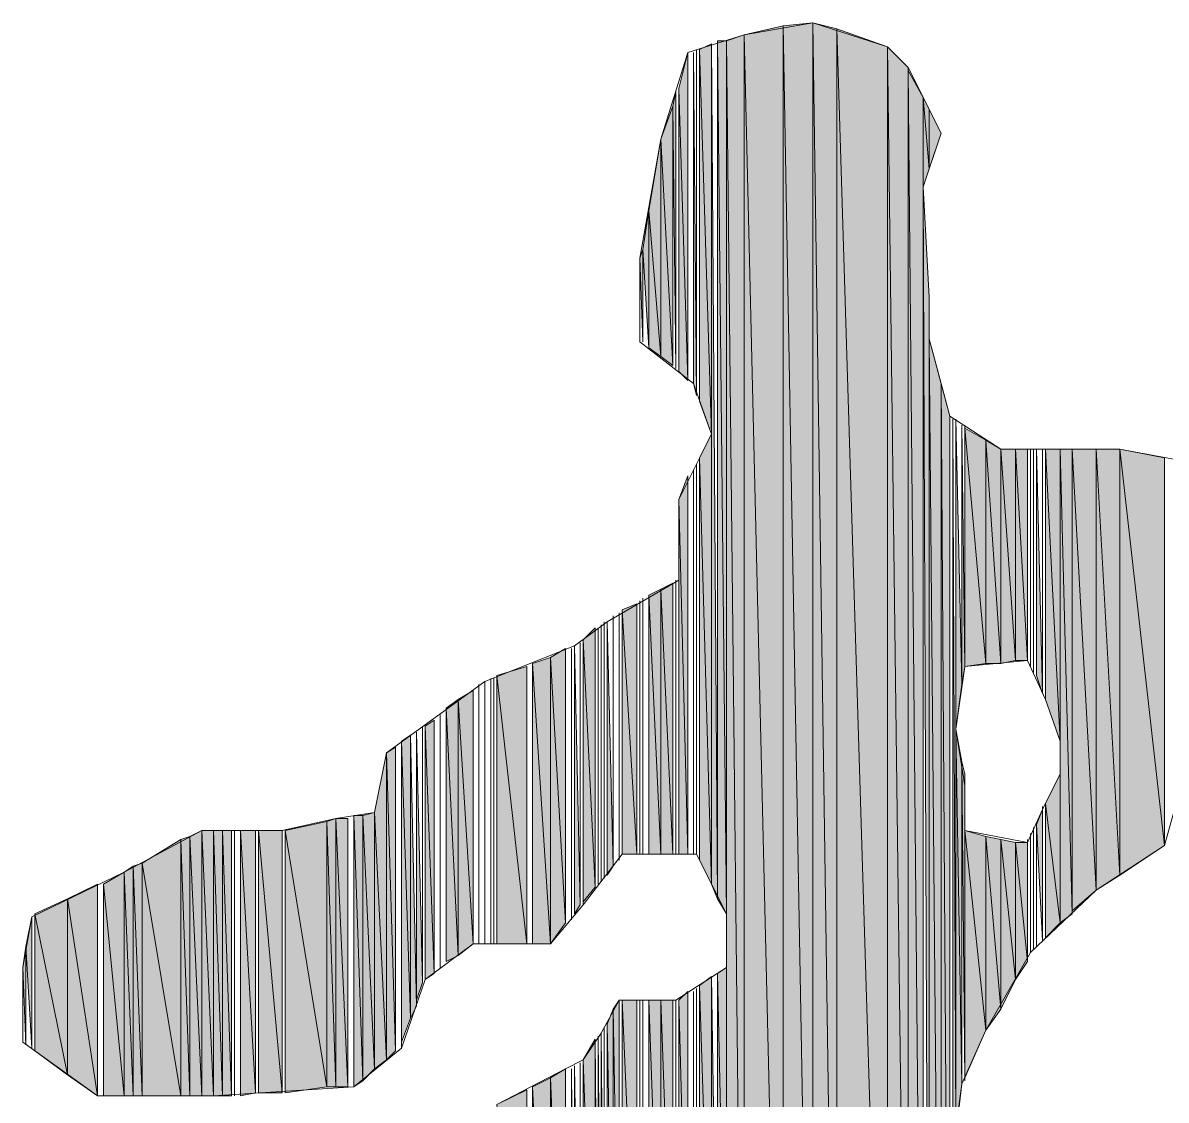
# Model space of a CAD drawing. Header units: millimetres. Extents: x -30643 to 86172, y -19411 to 63186.
# Drawn here: x 83024.8 to 83294.7, y 819 to 1073.4 of the extents above; entities that cross this region are included whole.
import ezdxf

# ---------------------------------------------------------------- set-up
doc = ezdxf.new("R2010")
doc.units = ezdxf.units.MM

msp = doc.modelspace()

# ---------------------------------------------------------------- hatches: boundary and pattern name
h = msp.add_hatch(color=0)
h.dxf.hatch_style = 2
h.paths.add_polyline_path([(83204.24, 681.48), (83204.24, 1072.73), (83195.1, 1070.61)])
h = msp.add_hatch(color=0)
h.dxf.hatch_style = 2
h.paths.add_polyline_path([(83211.28, 681.48), (83211.28, 1073.43), (83204.24, 1072.73)])
h = msp.add_hatch(color=0)
h.dxf.hatch_style = 2
h.paths.add_polyline_path([(83204.24, 681.48), (83211.28, 681.48), (83204.24, 1072.73)])
h = msp.add_hatch(color=0)
h.dxf.hatch_style = 2
h.paths.add_polyline_path([(83211.28, 681.48), (83216.91, 681.48), (83211.28, 1073.43)])
h = msp.add_hatch(color=0)
h.dxf.hatch_style = 2
h.paths.add_polyline_path([(83216.91, 681.48), (83216.91, 1072.02), (83211.28, 1073.43)])
h = msp.add_hatch(color=0)
h.dxf.hatch_style = 2
h.paths.add_polyline_path([(83216.91, 681.48), (83228.87, 681.48), (83216.91, 1072.02)])
h = msp.add_hatch(color=0)
h.dxf.hatch_style = 2
h.paths.add_polyline_path([(83228.87, 681.48), (83228.87, 1067.8), (83216.91, 1072.02)])
h = msp.add_hatch(color=0)
h.dxf.hatch_style = 2
h.paths.add_polyline_path([(83188.76, 866.55), (83190.87, 863.03), (83188.76, 1069.21)])
h = msp.add_hatch(color=0)
h.dxf.hatch_style = 2
h.paths.add_polyline_path([(83190.87, 863.03), (83190.87, 1069.21), (83188.76, 1069.21)])
h = msp.add_hatch(color=0)
h.dxf.hatch_style = 2
h.paths.add_polyline_path([(83195.1, 681.48), (83195.1, 1070.61), (83190.87, 1069.21)])
h = msp.add_hatch(color=0)
h.dxf.hatch_style = 2
h.paths.add_polyline_path([(83190.87, 682.18), (83195.1, 681.48), (83190.87, 1069.21)])
h = msp.add_hatch(color=0)
h.dxf.hatch_style = 2
h.paths.add_polyline_path([(83195.1, 681.48), (83204.24, 681.48), (83195.1, 1070.61)])
h = msp.add_hatch(color=0)
h.dxf.hatch_style = 2
h.paths.add_polyline_path([(83181.73, 988.99), (83181.73, 1066.39), (83179.62, 1057.95)])
h = msp.add_hatch(color=0)
h.dxf.hatch_style = 2
h.paths.add_polyline_path([(83183.13, 988.28), (83183.84, 985.47), (83183.13, 1066.39)])
h = msp.add_hatch(color=0)
h.dxf.hatch_style = 2
h.paths.add_polyline_path([(83187.36, 976.32), (83187.36, 1068.5), (83184.54, 1067.1)])
h = msp.add_hatch(color=0)
h.dxf.hatch_style = 2
h.paths.add_polyline_path([(83184.54, 984.06), (83187.36, 976.32), (83184.54, 1067.1)])
h = msp.add_hatch(color=0)
h.dxf.hatch_style = 2
h.paths.add_polyline_path([(83187.36, 870.07), (83188.76, 866.55), (83187.36, 1068.5)])
h = msp.add_hatch(color=0)
h.dxf.hatch_style = 2
h.paths.add_polyline_path([(83228.87, 681.48), (83233.8, 681.48), (83228.87, 1067.8)])
h = msp.add_hatch(color=0)
h.dxf.hatch_style = 2
h.paths.add_polyline_path([(83233.8, 681.48), (83233.8, 1062.87), (83228.87, 1067.8)])
h = msp.add_hatch(color=0)
h.dxf.hatch_style = 2
h.paths.add_polyline_path([(83233.8, 681.48), (83237.32, 680.07), (83233.8, 1062.17)])
h = msp.add_hatch(color=0)
h.dxf.hatch_style = 2
h.paths.add_polyline_path([(83237.32, 680.07), (83237.32, 1055.84), (83233.8, 1062.17)])
h = msp.add_hatch(color=0)
h.dxf.hatch_style = 2
h.paths.add_polyline_path([(83179.62, 991.1), (83181.73, 988.99), (83179.62, 1057.95)])
h = msp.add_hatch(color=0)
h.dxf.hatch_style = 2
h.paths.add_polyline_path([(83178.91, 991.8), (83178.91, 1057.24), (83178.21, 1053.73)])
h = msp.add_hatch(color=0)
h.dxf.hatch_style = 2
h.paths.add_polyline_path([(83237.32, 1034.73), (83238.73, 1038.95), (83237.32, 1055.84)])
h = msp.add_hatch(color=0)
h.dxf.hatch_style = 2
h.paths.add_polyline_path([(83238.73, 1038.95), (83238.73, 1053.02), (83237.32, 1055.84)])
h = msp.add_hatch(color=0)
h.dxf.hatch_style = 2
h.paths.add_polyline_path([(83178.21, 992.51), (83178.21, 1053.73), (83175.39, 1045.99)])
h = msp.add_hatch(color=0)
h.dxf.hatch_style = 2
h.paths.add_polyline_path([(83238.73, 1038.95), (83241.54, 1047.39), (83238.73, 1053.02)])
h = msp.add_hatch(color=0)
h.dxf.hatch_style = 2
h.paths.add_polyline_path([(83175.39, 994.62), (83175.39, 1045.99), (83172.58, 1029.1)])
h = msp.add_hatch(color=0)
h.dxf.hatch_style = 2
h.paths.add_polyline_path([(83175.39, 994.62), (83178.21, 992.51), (83175.39, 1045.99)])
h = msp.add_hatch(color=0)
h.dxf.hatch_style = 2
h.paths.add_polyline_path([(83238.73, 680.07), (83238.73, 1008.69), (83237.32, 1034.73)])
h = msp.add_hatch(color=0)
h.dxf.hatch_style = 2
h.paths.add_polyline_path([(83172.58, 996.73), (83172.58, 1029.1), (83171.17, 1019.95)])
h = msp.add_hatch(color=0)
h.dxf.hatch_style = 2
h.paths.add_polyline_path([(83172.58, 996.73), (83175.39, 994.62), (83172.58, 1029.1)])
h = msp.add_hatch(color=0)
h.dxf.hatch_style = 2
h.paths.add_polyline_path([(83171.17, 998.14), (83171.17, 1019.95), (83170.47, 1017.84)])
h = msp.add_hatch(color=0)
h.dxf.hatch_style = 2
h.paths.add_polyline_path([(83238.73, 680.07), (83241.54, 679.37), (83238.73, 998.84)])
h = msp.add_hatch(color=0)
h.dxf.hatch_style = 2
h.paths.add_polyline_path([(83241.54, 679.37), (83241.54, 988.28), (83238.73, 998.84)])
h = msp.add_hatch(color=0)
h.dxf.hatch_style = 2
h.paths.add_polyline_path([(83241.54, 679.37), (83243.65, 678.67), (83241.54, 988.28)])
h = msp.add_hatch(color=0)
h.dxf.hatch_style = 2
h.paths.add_polyline_path([(83243.65, 678.67), (83243.65, 980.54), (83241.54, 988.28)])
h = msp.add_hatch(color=0)
h.dxf.hatch_style = 2
h.paths.add_polyline_path([(83244.35, 804.62), (83245.06, 812.36), (83244.35, 979.84)])
h = msp.add_hatch(color=0)
h.dxf.hatch_style = 2
h.paths.add_polyline_path([(83245.06, 906.66), (83246.47, 917.21), (83245.06, 979.84)])
h = msp.add_hatch(color=0)
h.dxf.hatch_style = 2
h.paths.add_polyline_path([(83246.47, 917.21), (83247.17, 921.43), (83246.47, 978.43)])
h = msp.add_hatch(color=0)
h.dxf.hatch_style = 2
h.paths.add_polyline_path([(83247.17, 921.43), (83252.1, 922.14), (83247.17, 977.73)])
h = msp.add_hatch(color=0)
h.dxf.hatch_style = 2
h.paths.add_polyline_path([(83252.1, 922.14), (83252.1, 974.91), (83247.17, 977.73)])
h = msp.add_hatch(color=0)
h.dxf.hatch_style = 2
h.paths.add_polyline_path([(83187.36, 870.07), (83187.36, 976.32), (83184.54, 970.69)])
h = msp.add_hatch(color=0)
h.dxf.hatch_style = 2
h.paths.add_polyline_path([(83252.1, 922.14), (83255.61, 922.14), (83252.1, 974.91)])
h = msp.add_hatch(color=0)
h.dxf.hatch_style = 2
h.paths.add_polyline_path([(83255.61, 922.14), (83255.61, 972.8), (83252.1, 974.91)])
h = msp.add_hatch(color=0)
h.dxf.hatch_style = 2
h.paths.add_polyline_path([(83255.61, 922.14), (83259.13, 922.84), (83255.61, 972.8)])
h = msp.add_hatch(color=0)
h.dxf.hatch_style = 2
h.paths.add_polyline_path([(83259.13, 922.84), (83259.13, 972.8), (83255.61, 972.8)])
h = msp.add_hatch(color=0)
h.dxf.hatch_style = 2
h.paths.add_polyline_path([(83259.13, 922.84), (83261.95, 922.84), (83259.13, 972.8)])
h = msp.add_hatch(color=0)
h.dxf.hatch_style = 2
h.paths.add_polyline_path([(83261.95, 922.84), (83261.95, 972.8), (83259.13, 972.8)])
h = msp.add_hatch(color=0)
h.dxf.hatch_style = 2
h.paths.add_polyline_path([(83264.06, 919.32), (83265.46, 915.1), (83264.06, 972.8)])
h = msp.add_hatch(color=0)
h.dxf.hatch_style = 2
h.paths.add_polyline_path([(83266.17, 913.69), (83269.69, 903.84), (83266.17, 972.8)])
h = msp.add_hatch(color=0)
h.dxf.hatch_style = 2
h.paths.add_polyline_path([(83269.69, 903.84), (83269.69, 972.8), (83266.17, 972.8)])
h = msp.add_hatch(color=0)
h.dxf.hatch_style = 2
h.paths.add_polyline_path([(83269.69, 860.92), (83272.5, 863.03), (83269.69, 972.8)])
h = msp.add_hatch(color=0)
h.dxf.hatch_style = 2
h.paths.add_polyline_path([(83272.5, 863.03), (83272.5, 972.8), (83269.69, 972.8)])
h = msp.add_hatch(color=0)
h.dxf.hatch_style = 2
h.paths.add_polyline_path([(83272.5, 863.73), (83278.13, 868.66), (83272.5, 972.8)])
h = msp.add_hatch(color=0)
h.dxf.hatch_style = 2
h.paths.add_polyline_path([(83278.13, 868.66), (83278.13, 972.8), (83272.5, 972.8)])
h = msp.add_hatch(color=0)
h.dxf.hatch_style = 2
h.paths.add_polyline_path([(83278.13, 868.66), (83283.76, 872.18), (83278.13, 972.8)])
h = msp.add_hatch(color=0)
h.dxf.hatch_style = 2
h.paths.add_polyline_path([(83283.76, 872.18), (83283.76, 972.8), (83278.13, 972.8)])
h = msp.add_hatch(color=0)
h.dxf.hatch_style = 2
h.paths.add_polyline_path([(83283.76, 872.18), (83294.32, 879.21), (83283.76, 972.8)])
h = msp.add_hatch(color=0)
h.dxf.hatch_style = 2
h.paths.add_polyline_path([(83294.32, 879.21), (83294.32, 970.69), (83283.76, 972.8)])
h = msp.add_hatch(color=0)
h.dxf.hatch_style = 2
h.paths.add_polyline_path([(83184.54, 875.7), (83187.36, 870.07), (83184.54, 970.69)])
h = msp.add_hatch(color=0)
h.dxf.hatch_style = 2
h.paths.add_polyline_path([(83181.73, 877.1), (83181.73, 966.47), (83179.62, 960.84)])
h = msp.add_hatch(color=0)
h.dxf.hatch_style = 2
h.paths.add_polyline_path([(83179.62, 877.1), (83181.73, 877.1), (83179.62, 960.84)])
h = msp.add_hatch(color=0)
h.dxf.hatch_style = 2
h.paths.add_polyline_path([(83175.39, 877.1), (83175.39, 939.73), (83172.58, 938.32)])
h = msp.add_hatch(color=0)
h.dxf.hatch_style = 2
h.paths.add_polyline_path([(83178.21, 877.1), (83178.21, 941.14), (83175.39, 939.73)])
h = msp.add_hatch(color=0)
h.dxf.hatch_style = 2
h.paths.add_polyline_path([(83175.39, 877.1), (83178.21, 877.1), (83175.39, 939.73)])
h = msp.add_hatch(color=0)
h.dxf.hatch_style = 2
h.paths.add_polyline_path([(83172.58, 877.1), (83175.39, 877.1), (83172.58, 938.32)])
h = msp.add_hatch(color=0)
h.dxf.hatch_style = 2
h.paths.add_polyline_path([(83169.76, 877.1), (83169.76, 936.21), (83166.25, 934.8)])
h = msp.add_hatch(color=0)
h.dxf.hatch_style = 2
h.paths.add_polyline_path([(83166.25, 877.1), (83169.76, 877.1), (83166.25, 934.8)])
h = msp.add_hatch(color=0)
h.dxf.hatch_style = 2
h.paths.add_polyline_path([(83162.73, 872.18), (83164.14, 874.29), (83162.73, 931.99)])
h = msp.add_hatch(color=0)
h.dxf.hatch_style = 2
h.paths.add_polyline_path([(83159.91, 869.36), (83159.91, 930.58), (83157.1, 927.77)])
h = msp.add_hatch(color=0)
h.dxf.hatch_style = 2
h.paths.add_polyline_path([(83152.88, 860.92), (83152.88, 925.66), (83149.36, 923.55)])
h = msp.add_hatch(color=0)
h.dxf.hatch_style = 2
h.paths.add_polyline_path([(83154.99, 863.03), (83156.39, 865.14), (83154.99, 926.36)])
h = msp.add_hatch(color=0)
h.dxf.hatch_style = 2
h.paths.add_polyline_path([(83157.1, 865.84), (83159.91, 869.36), (83157.1, 927.77)])
h = msp.add_hatch(color=0)
h.dxf.hatch_style = 2
h.paths.add_polyline_path([(83149.36, 855.99), (83149.36, 923.55), (83145.14, 922.14)])
h = msp.add_hatch(color=0)
h.dxf.hatch_style = 2
h.paths.add_polyline_path([(83149.36, 855.99), (83152.88, 860.92), (83149.36, 923.55)])
h = msp.add_hatch(color=0)
h.dxf.hatch_style = 2
h.paths.add_polyline_path([(83143.73, 855.99), (83143.73, 921.43), (83136.69, 919.32)])
h = msp.add_hatch(color=0)
h.dxf.hatch_style = 2
h.paths.add_polyline_path([(83145.14, 855.99), (83149.36, 855.99), (83145.14, 922.14)])
h = msp.add_hatch(color=0)
h.dxf.hatch_style = 2
h.paths.add_polyline_path([(83136.69, 855.99), (83143.73, 855.99), (83136.69, 919.32)])
h = msp.add_hatch(color=0)
h.dxf.hatch_style = 2
h.paths.add_polyline_path([(83131.06, 855.99), (83131.06, 915.8), (83127.54, 913.69)])
h = msp.add_hatch(color=0)
h.dxf.hatch_style = 2
h.paths.add_polyline_path([(83127.54, 853.18), (83127.54, 913.69), (83124.73, 911.58)])
h = msp.add_hatch(color=0)
h.dxf.hatch_style = 2
h.paths.add_polyline_path([(83127.54, 853.18), (83131.06, 855.99), (83127.54, 913.69)])
h = msp.add_hatch(color=0)
h.dxf.hatch_style = 2
h.paths.add_polyline_path([(83124.73, 851.77), (83127.54, 853.18), (83124.73, 911.58)])
h = msp.add_hatch(color=0)
h.dxf.hatch_style = 2
h.paths.add_polyline_path([(83121.91, 848.96), (83121.91, 908.77), (83119.8, 907.36)])
h = msp.add_hatch(color=0)
h.dxf.hatch_style = 2
h.paths.add_polyline_path([(83119.8, 847.55), (83121.91, 848.96), (83119.8, 907.36)])
h = msp.add_hatch(color=0)
h.dxf.hatch_style = 2
h.paths.add_polyline_path([(83116.28, 838.4), (83116.28, 905.25), (83114.17, 903.84)])
h = msp.add_hatch(color=0)
h.dxf.hatch_style = 2
h.paths.add_polyline_path([(83116.28, 838.4), (83117.69, 841.21), (83116.28, 905.25)])
h = msp.add_hatch(color=0)
h.dxf.hatch_style = 2
h.paths.add_polyline_path([(83117.69, 842.62), (83119.1, 846.84), (83117.69, 905.95)])
h = msp.add_hatch(color=0)
h.dxf.hatch_style = 2
h.paths.add_polyline_path([(83245.06, 812.36), (83246.47, 822.92), (83245.06, 906.66)])
h = msp.add_hatch(color=0)
h.dxf.hatch_style = 2
h.paths.add_polyline_path([(83246.47, 822.92), (83246.47, 898.92), (83245.06, 906.66)])
h = msp.add_hatch(color=0)
h.dxf.hatch_style = 2
h.paths.add_polyline_path([(83112.77, 830.66), (83112.77, 902.43), (83110.66, 901.03)])
h = msp.add_hatch(color=0)
h.dxf.hatch_style = 2
h.paths.add_polyline_path([(83114.17, 832.77), (83116.28, 838.4), (83114.17, 903.84)])
h = msp.add_hatch(color=0)
h.dxf.hatch_style = 2
h.paths.add_polyline_path([(83110.66, 828.55), (83110.66, 901.03), (83107.84, 886.95)])
h = msp.add_hatch(color=0)
h.dxf.hatch_style = 2
h.paths.add_polyline_path([(83110.66, 828.55), (83112.77, 830.66), (83110.66, 901.03)])
h = msp.add_hatch(color=0)
h.dxf.hatch_style = 2
h.paths.add_polyline_path([(83247.17, 823.62), (83247.17, 896.1), (83246.47, 898.92)])
h = msp.add_hatch(color=0)
h.dxf.hatch_style = 2
h.paths.add_polyline_path([(83247.17, 824.33), (83247.17, 893.29), (83247.17, 896.1)])
h = msp.add_hatch(color=0)
h.dxf.hatch_style = 2
h.paths.add_polyline_path([(83269.69, 860.92), (83269.69, 896.1), (83266.17, 889.06)])
h = msp.add_hatch(color=0)
h.dxf.hatch_style = 2
h.paths.add_polyline_path([(83266.17, 857.4), (83269.69, 860.92), (83266.17, 889.06)])
h = msp.add_hatch(color=0)
h.dxf.hatch_style = 2
h.paths.add_polyline_path([(83098.69, 822.22), (83098.69, 885.55), (83096.58, 884.84)])
h = msp.add_hatch(color=0)
h.dxf.hatch_style = 2
h.paths.add_polyline_path([(83098.69, 822.22), (83101.51, 822.22), (83098.69, 885.55)])
h = msp.add_hatch(color=0)
h.dxf.hatch_style = 2
h.paths.add_polyline_path([(83101.51, 822.22), (83101.51, 885.55), (83098.69, 885.55)])
h = msp.add_hatch(color=0)
h.dxf.hatch_style = 2
h.paths.add_polyline_path([(83102.92, 822.22), (83105.03, 823.62), (83102.92, 886.25)])
h = msp.add_hatch(color=0)
h.dxf.hatch_style = 2
h.paths.add_polyline_path([(83105.03, 823.62), (83105.03, 886.25), (83102.92, 886.25)])
h = msp.add_hatch(color=0)
h.dxf.hatch_style = 2
h.paths.add_polyline_path([(83107.84, 826.44), (83107.84, 886.95), (83105.03, 886.25)])
h = msp.add_hatch(color=0)
h.dxf.hatch_style = 2
h.paths.add_polyline_path([(83105.03, 823.62), (83107.84, 826.44), (83105.03, 886.25)])
h = msp.add_hatch(color=0)
h.dxf.hatch_style = 2
h.paths.add_polyline_path([(83107.84, 826.44), (83110.66, 828.55), (83107.84, 886.95)])
h = msp.add_hatch(color=0)
h.dxf.hatch_style = 2
h.paths.add_polyline_path([(83265.46, 856.7), (83265.46, 887.66), (83264.06, 884.14)])
h = msp.add_hatch(color=0)
h.dxf.hatch_style = 2
h.paths.add_polyline_path([(83067.03, 820.1), (83067.03, 882.73), (83064.21, 881.32)])
h = msp.add_hatch(color=0)
h.dxf.hatch_style = 2
h.paths.add_polyline_path([(83067.03, 820.1), (83069.84, 820.1), (83067.03, 882.73)])
h = msp.add_hatch(color=0)
h.dxf.hatch_style = 2
h.paths.add_polyline_path([(83069.84, 820.1), (83069.84, 882.73), (83067.03, 882.73)])
h = msp.add_hatch(color=0)
h.dxf.hatch_style = 2
h.paths.add_polyline_path([(83069.84, 820.1), (83071.95, 820.1), (83069.84, 882.73)])
h = msp.add_hatch(color=0)
h.dxf.hatch_style = 2
h.paths.add_polyline_path([(83071.95, 820.1), (83071.95, 882.73), (83069.84, 882.73)])
h = msp.add_hatch(color=0)
h.dxf.hatch_style = 2
h.paths.add_polyline_path([(83071.95, 820.1), (83074.06, 820.1), (83071.95, 882.73)])
h = msp.add_hatch(color=0)
h.dxf.hatch_style = 2
h.paths.add_polyline_path([(83074.06, 820.1), (83074.06, 882.73), (83071.95, 882.73)])
h = msp.add_hatch(color=0)
h.dxf.hatch_style = 2
h.paths.add_polyline_path([(83076.18, 820.1), (83079.69, 820.81), (83076.18, 882.73)])
h = msp.add_hatch(color=0)
h.dxf.hatch_style = 2
h.paths.add_polyline_path([(83079.69, 820.81), (83079.69, 882.73), (83076.18, 882.73)])
h = msp.add_hatch(color=0)
h.dxf.hatch_style = 2
h.paths.add_polyline_path([(83080.4, 820.81), (83086.03, 820.81), (83080.4, 882.73)])
h = msp.add_hatch(color=0)
h.dxf.hatch_style = 2
h.paths.add_polyline_path([(83086.03, 820.81), (83086.03, 882.73), (83080.4, 882.73)])
h = msp.add_hatch(color=0)
h.dxf.hatch_style = 2
h.paths.add_polyline_path([(83096.58, 822.22), (83096.58, 884.84), (83086.73, 882.73)])
h = msp.add_hatch(color=0)
h.dxf.hatch_style = 2
h.paths.add_polyline_path([(83086.73, 820.81), (83096.58, 822.22), (83086.73, 882.73)])
h = msp.add_hatch(color=0)
h.dxf.hatch_style = 2
h.paths.add_polyline_path([(83096.58, 822.22), (83098.69, 822.22), (83096.58, 884.84)])
h = msp.add_hatch(color=0)
h.dxf.hatch_style = 2
h.paths.add_polyline_path([(83247.17, 824.33), (83252.1, 835.59), (83247.17, 882.73)])
h = msp.add_hatch(color=0)
h.dxf.hatch_style = 2
h.paths.add_polyline_path([(83252.1, 835.59), (83252.1, 881.32), (83247.17, 882.73)])
h = msp.add_hatch(color=0)
h.dxf.hatch_style = 2
h.paths.add_polyline_path([(83062.1, 820.1), (83062.1, 880.62), (83052.95, 874.99)])
h = msp.add_hatch(color=0)
h.dxf.hatch_style = 2
h.paths.add_polyline_path([(83064.21, 820.1), (83064.21, 881.32), (83062.1, 880.62)])
h = msp.add_hatch(color=0)
h.dxf.hatch_style = 2
h.paths.add_polyline_path([(83062.1, 820.1), (83064.21, 820.1), (83062.1, 880.62)])
h = msp.add_hatch(color=0)
h.dxf.hatch_style = 2
h.paths.add_polyline_path([(83064.21, 820.1), (83067.03, 820.1), (83064.21, 881.32)])
h = msp.add_hatch(color=0)
h.dxf.hatch_style = 2
h.paths.add_polyline_path([(83252.1, 835.59), (83255.61, 840.51), (83252.1, 881.32)])
h = msp.add_hatch(color=0)
h.dxf.hatch_style = 2
h.paths.add_polyline_path([(83255.61, 840.51), (83255.61, 880.62), (83252.1, 881.32)])
h = msp.add_hatch(color=0)
h.dxf.hatch_style = 2
h.paths.add_polyline_path([(83255.61, 840.51), (83259.13, 847.55), (83255.61, 880.62)])
h = msp.add_hatch(color=0)
h.dxf.hatch_style = 2
h.paths.add_polyline_path([(83259.13, 847.55), (83259.13, 879.92), (83255.61, 880.62)])
h = msp.add_hatch(color=0)
h.dxf.hatch_style = 2
h.paths.add_polyline_path([(83259.13, 847.55), (83261.95, 851.77), (83259.13, 879.92)])
h = msp.add_hatch(color=0)
h.dxf.hatch_style = 2
h.paths.add_polyline_path([(83261.95, 851.77), (83261.95, 879.92), (83259.13, 879.92)])
h = msp.add_hatch(color=0)
h.dxf.hatch_style = 2
h.paths.add_polyline_path([(83052.95, 820.1), (83052.95, 874.99), (83050.84, 874.29)])
h = msp.add_hatch(color=0)
h.dxf.hatch_style = 2
h.paths.add_polyline_path([(83052.95, 820.1), (83062.1, 820.1), (83052.95, 874.99)])
h = msp.add_hatch(color=0)
h.dxf.hatch_style = 2
h.paths.add_polyline_path([(83048.73, 820.1), (83048.73, 872.88), (83043.81, 870.07)])
h = msp.add_hatch(color=0)
h.dxf.hatch_style = 2
h.paths.add_polyline_path([(83050.84, 820.1), (83050.84, 874.29), (83048.73, 872.88)])
h = msp.add_hatch(color=0)
h.dxf.hatch_style = 2
h.paths.add_polyline_path([(83048.73, 820.1), (83050.84, 820.1), (83048.73, 872.88)])
h = msp.add_hatch(color=0)
h.dxf.hatch_style = 2
h.paths.add_polyline_path([(83050.84, 820.1), (83052.95, 820.1), (83050.84, 874.29)])
h = msp.add_hatch(color=0)
h.dxf.hatch_style = 2
h.paths.add_polyline_path([(83042.4, 820.1), (83042.4, 870.07), (83035.36, 866.55)])
h = msp.add_hatch(color=0)
h.dxf.hatch_style = 2
h.paths.add_polyline_path([(83043.81, 820.1), (83048.73, 820.1), (83043.81, 870.07)])
h = msp.add_hatch(color=0)
h.dxf.hatch_style = 2
h.paths.add_polyline_path([(83035.36, 825.03), (83035.36, 866.55), (83027.62, 863.03)])
h = msp.add_hatch(color=0)
h.dxf.hatch_style = 2
h.paths.add_polyline_path([(83035.36, 825.03), (83042.4, 820.1), (83035.36, 866.55)])
h = msp.add_hatch(color=0)
h.dxf.hatch_style = 2
h.paths.add_polyline_path([(83026.92, 831.36), (83026.92, 862.33), (83025.51, 855.29)])
h = msp.add_hatch(color=0)
h.dxf.hatch_style = 2
h.paths.add_polyline_path([(83027.62, 830.66), (83035.36, 825.03), (83027.62, 863.03)])
h = msp.add_hatch(color=0)
h.dxf.hatch_style = 2
h.paths.add_polyline_path([(83025.51, 832.07), (83025.51, 855.29), (83024.81, 850.36)])
h = msp.add_hatch(color=0)
h.dxf.hatch_style = 2
h.paths.add_polyline_path([(83190.87, 751.85), (83190.87, 850.36), (83188.76, 848.96)])
h = msp.add_hatch(color=0)
h.dxf.hatch_style = 2
h.paths.add_polyline_path([(83187.36, 758.18), (83187.36, 848.25), (83184.54, 846.14)])
h = msp.add_hatch(color=0)
h.dxf.hatch_style = 2
h.paths.add_polyline_path([(83187.36, 758.18), (83188.76, 755.37), (83187.36, 848.25)])
h = msp.add_hatch(color=0)
h.dxf.hatch_style = 2
h.paths.add_polyline_path([(83188.76, 755.37), (83190.87, 751.85), (83188.76, 848.96)])
h = msp.add_hatch(color=0)
h.dxf.hatch_style = 2
h.paths.add_polyline_path([(83181.73, 763.11), (83181.73, 844.73), (83179.62, 842.62)])
h = msp.add_hatch(color=0)
h.dxf.hatch_style = 2
h.paths.add_polyline_path([(83184.54, 763.11), (83187.36, 758.18), (83184.54, 846.14)])
h = msp.add_hatch(color=0)
h.dxf.hatch_style = 2
h.paths.add_polyline_path([(83165.54, 760.29), (83165.54, 842.62), (83164.14, 840.51)])
h = msp.add_hatch(color=0)
h.dxf.hatch_style = 2
h.paths.add_polyline_path([(83166.25, 760.29), (83169.76, 763.11), (83166.25, 842.62)])
h = msp.add_hatch(color=0)
h.dxf.hatch_style = 2
h.paths.add_polyline_path([(83169.76, 763.11), (83169.76, 842.62), (83166.25, 842.62)])
h = msp.add_hatch(color=0)
h.dxf.hatch_style = 2
h.paths.add_polyline_path([(83172.58, 763.11), (83175.39, 763.11), (83172.58, 842.62)])
h = msp.add_hatch(color=0)
h.dxf.hatch_style = 2
h.paths.add_polyline_path([(83175.39, 763.11), (83175.39, 842.62), (83172.58, 842.62)])
h = msp.add_hatch(color=0)
h.dxf.hatch_style = 2
h.paths.add_polyline_path([(83175.39, 763.11), (83178.21, 763.11), (83175.39, 842.62)])
h = msp.add_hatch(color=0)
h.dxf.hatch_style = 2
h.paths.add_polyline_path([(83178.21, 763.11), (83178.21, 842.62), (83175.39, 842.62)])
h = msp.add_hatch(color=0)
h.dxf.hatch_style = 2
h.paths.add_polyline_path([(83179.62, 763.11), (83181.73, 763.11), (83179.62, 842.62)])
h = msp.add_hatch(color=0)
h.dxf.hatch_style = 2
h.paths.add_polyline_path([(83164.14, 759.59), (83164.14, 840.51), (83162.73, 836.99)])
h = msp.add_hatch(color=0)
h.dxf.hatch_style = 2
h.paths.add_polyline_path([(83160.62, 749.74), (83161.32, 753.96), (83160.62, 834.18)])
h = msp.add_hatch(color=0)
h.dxf.hatch_style = 2
h.paths.add_polyline_path([(83161.32, 753.96), (83162.02, 757.48), (83161.32, 834.88)])
h = msp.add_hatch(color=0)
h.dxf.hatch_style = 2
h.paths.add_polyline_path([(83159.91, 747.63), (83159.91, 833.47), (83157.1, 828.55)])
h = msp.add_hatch(color=0)
h.dxf.hatch_style = 2
h.paths.add_polyline_path([(83159.91, 747.63), (83160.62, 749.74), (83159.91, 833.47)])
h = msp.add_hatch(color=0)
h.dxf.hatch_style = 2
h.paths.add_polyline_path([(83157.1, 742.7), (83159.91, 747.63), (83157.1, 828.55)])
h = msp.add_hatch(color=0)
h.dxf.hatch_style = 2
h.paths.add_polyline_path([(83152.88, 737.07), (83152.88, 826.44), (83149.36, 824.33)])
h = msp.add_hatch(color=0)
h.dxf.hatch_style = 2
h.paths.add_polyline_path([(83154.28, 737.07), (83154.99, 739.18), (83154.28, 826.44)])
h = msp.add_hatch(color=0)
h.dxf.hatch_style = 2
h.paths.add_polyline_path([(83154.99, 739.18), (83156.39, 741.29), (83154.99, 827.14)])
h = msp.add_hatch(color=0)
h.dxf.hatch_style = 2
h.paths.add_polyline_path([(83149.36, 737.07), (83149.36, 824.33), (83145.14, 822.22)])
h = msp.add_hatch(color=0)
h.dxf.hatch_style = 2
h.paths.add_polyline_path([(83149.36, 737.07), (83152.88, 737.07), (83149.36, 824.33)])
h = msp.add_hatch(color=0)
h.dxf.hatch_style = 2
h.paths.add_polyline_path([(83143.73, 737.07), (83143.73, 821.51), (83136.69, 817.99)])
h = msp.add_hatch(color=0)
h.dxf.hatch_style = 2
h.paths.add_polyline_path([(83145.14, 737.07), (83149.36, 737.07), (83145.14, 822.22)])

# ---------------------------------------------------------------- linework, layer by layer
at = {"color": 0, "lineweight": 0}
for points in [[(83136.69, 817.99), (83152.88, 826.44), (83157.1, 828.55), (83161.32, 834.88), (83165.54, 842.62), (83178.91, 842.62), (83190.87, 850.36), (83190.87, 863.03), (83183.84, 877.1), (83166.25, 877.1), (83157.1, 865.14), (83149.36, 855.99), (83131.06, 855.99), (83119.8, 847.55), (83114.17, 831.36), (83102.92, 822.22), (83069.84, 820.1), (83042.4, 820.1), (83024.81, 832.77), (83024.81, 850.36), (83026.92, 862.33), (83048.73, 872.88), (83067.03, 882.73), (83086.03, 882.73), (83098.69, 885.55), (83107.84, 886.95), (83110.66, 901.03), (83133.88, 917.92), (83154.99, 926.36), (83162.73, 931.99), (83179.62, 941.84), (83179.62, 960.84), (83187.36, 976.32), (83183.13, 988.28), (83170.47, 998.14), (83170.47, 1017.84), (83175.39, 1045.99), (83181.73, 1066.39), (83195.1, 1070.61), (83211.28, 1073.43), (83228.87, 1067.8), (83233.8, 1062.87), (83241.54, 1047.39), (83237.32, 1034.73), (83238.73, 1008.69), (83238.73, 998.84), (83243.65, 980.54), (83255.61, 972.8), (83272.5, 972.8), (83283.76, 972.8), (83317.54, 966.47)], [(83303.46, 912.29), (83294.32, 879.21), (83278.13, 868.66), (83262.65, 853.88), (83252.1, 835.59), (83246.47, 822.92), (83244.35, 804.62), (83259.13, 796.88), (83263.35, 762.4), (83263.35, 735.66), (83263.35, 712.44), (83272.5, 703.29), (83295.02, 690.63)]]:
    msp.add_lwpolyline(points, dxfattribs=at)
for points in [[(83204.24, 681.48), (83204.24, 1072.73), (83195.1, 1070.61)], [(83211.28, 681.48), (83211.28, 1073.43), (83204.24, 1072.73)], [(83204.24, 681.48), (83211.28, 681.48), (83204.24, 1072.73)], [(83211.28, 681.48), (83216.91, 681.48), (83211.28, 1073.43)], [(83216.91, 681.48), (83216.91, 1072.02), (83211.28, 1073.43)], [(83216.91, 681.48), (83228.87, 681.48), (83216.91, 1072.02)], [(83228.87, 681.48), (83228.87, 1067.8), (83216.91, 1072.02)], [(83188.76, 866.55), (83188.76, 1069.21)], [(83188.76, 866.55), (83190.87, 863.03), (83188.76, 1069.21)], [(83190.87, 863.03), (83190.87, 1069.21), (83188.76, 1069.21)], [(83195.1, 681.48), (83195.1, 1070.61), (83190.87, 1069.21)], [(83190.87, 863.03), (83190.87, 1069.21)], [(83190.87, 863.03), (83190.87, 1069.21)], [(83190.87, 682.18), (83195.1, 681.48), (83190.87, 1069.21)], [(83195.1, 681.48), (83204.24, 681.48), (83195.1, 1070.61)], [(83181.73, 988.99), (83181.73, 1066.39), (83179.62, 1057.95)], [(83181.73, 988.99), (83181.73, 1066.39)], [(83183.13, 988.28), (83183.13, 1066.39)], [(83183.13, 988.28), (83183.84, 985.47), (83183.13, 1066.39)], [(83183.84, 985.47), (83183.84, 1067.1)], [(83183.84, 985.47), (83183.84, 1067.1)], [(83183.84, 985.47), (83183.84, 1067.1)], [(83183.84, 985.47), (83183.84, 1067.1)], [(83187.36, 976.32), (83187.36, 1068.5), (83184.54, 1067.1)], [(83184.54, 984.06), (83184.54, 1067.1)], [(83184.54, 984.06), (83187.36, 976.32), (83184.54, 1067.1)], [(83187.36, 870.07), (83188.76, 866.55), (83187.36, 1068.5)], [(83228.87, 681.48), (83233.8, 681.48), (83228.87, 1067.8)], [(83233.8, 681.48), (83233.8, 1062.87), (83228.87, 1067.8)], [(83233.8, 681.48), (83233.8, 1062.87)], [(83233.8, 681.48), (83233.8, 1062.17)], [(83233.8, 681.48), (83237.32, 680.07), (83233.8, 1062.17)], [(83237.32, 680.07), (83237.32, 1055.84), (83233.8, 1062.17)], [(83179.62, 991.1), (83179.62, 1057.95)], [(83179.62, 991.1), (83181.73, 988.99), (83179.62, 1057.95)], [(83178.91, 991.8), (83178.91, 1057.24), (83178.21, 1053.73)], [(83178.91, 991.8), (83178.91, 1057.24)], [(83237.32, 1034.73), (83238.73, 1038.95), (83237.32, 1055.84)], [(83238.73, 1038.95), (83238.73, 1053.02), (83237.32, 1055.84)], [(83178.21, 992.51), (83178.21, 1053.73), (83175.39, 1045.99)], [(83178.21, 992.51), (83178.21, 1053.73)], [(83238.73, 1038.95), (83241.54, 1047.39), (83238.73, 1053.02)], [(83175.39, 994.62), (83175.39, 1045.99), (83172.58, 1029.1)], [(83175.39, 994.62), (83178.21, 992.51), (83175.39, 1045.99)], [(83237.32, 680.07), (83237.32, 1034.73)], [(83238.73, 680.07), (83238.73, 1008.69), (83237.32, 1034.73)], [(83172.58, 996.73), (83172.58, 1029.1), (83171.17, 1019.95)], [(83172.58, 996.73), (83175.39, 994.62), (83172.58, 1029.1)], [(83171.17, 998.14), (83171.17, 1019.95), (83170.47, 1017.84)], [(83170.47, 998.14), (83170.47, 1017.84)], [(83171.17, 998.14), (83171.17, 1019.95)], [(83238.73, 680.07), (83241.54, 679.37), (83238.73, 998.84)], [(83241.54, 679.37), (83241.54, 988.28), (83238.73, 998.84)], [(83241.54, 679.37), (83243.65, 678.67), (83241.54, 988.28)], [(83243.65, 678.67), (83243.65, 980.54), (83241.54, 988.28)], [(83243.65, 678.67), (83243.65, 980.54)], [(83244.35, 677.96), (83244.35, 979.84)], [(83244.35, 804.62), (83245.06, 812.36), (83244.35, 979.84)], [(83245.06, 812.36), (83245.06, 979.84)], [(83245.06, 906.66), (83246.47, 917.21), (83245.06, 979.84)], [(83246.47, 917.21), (83246.47, 978.43)], [(83246.47, 917.21), (83247.17, 921.43), (83246.47, 978.43)], [(83247.17, 921.43), (83247.17, 978.43)], [(83247.17, 921.43), (83247.17, 978.43)], [(83247.17, 921.43), (83247.17, 977.73)], [(83247.17, 921.43), (83252.1, 922.14), (83247.17, 977.73)], [(83252.1, 922.14), (83252.1, 974.91), (83247.17, 977.73)], [(83187.36, 870.07), (83187.36, 976.32), (83184.54, 970.69)], [(83252.1, 922.14), (83255.61, 922.14), (83252.1, 974.91)], [(83255.61, 922.14), (83255.61, 972.8), (83252.1, 974.91)], [(83255.61, 922.14), (83259.13, 922.84), (83255.61, 972.8)], [(83259.13, 922.84), (83259.13, 972.8), (83255.61, 972.8)], [(83259.13, 922.84), (83261.95, 922.84), (83259.13, 972.8)], [(83261.95, 922.84), (83261.95, 972.8), (83259.13, 972.8)], [(83261.95, 922.84), (83261.95, 972.8)], [(83261.95, 922.84), (83261.95, 972.8)], [(83261.95, 922.84), (83261.95, 972.8)], [(83262.65, 922.14), (83262.65, 972.8)], [(83262.65, 922.14), (83262.65, 972.8)], [(83262.65, 921.43), (83262.65, 972.8)], [(83262.65, 921.43), (83262.65, 972.8)], [(83263.35, 920.73), (83263.35, 972.8)], [(83263.35, 920.73), (83263.35, 972.8)], [(83263.35, 920.03), (83263.35, 972.8)], [(83263.35, 920.03), (83263.35, 972.8)], [(83264.06, 919.32), (83264.06, 972.8)], [(83264.06, 919.32), (83265.46, 915.1), (83264.06, 972.8)], [(83265.46, 915.1), (83265.46, 972.8)], [(83265.46, 915.1), (83265.46, 972.8)], [(83265.46, 915.1), (83265.46, 972.8)], [(83265.46, 915.1), (83265.46, 972.8)], [(83266.17, 914.4), (83266.17, 972.8)], [(83266.17, 914.4), (83266.17, 972.8)], [(83266.17, 913.69), (83266.17, 972.8)], [(83266.17, 913.69), (83266.17, 972.8)], [(83266.17, 913.69), (83266.17, 972.8)], [(83266.17, 913.69), (83269.69, 903.84), (83266.17, 972.8)], [(83269.69, 903.84), (83269.69, 972.8), (83266.17, 972.8)], [(83269.69, 860.92), (83272.5, 863.03), (83269.69, 972.8)], [(83272.5, 863.03), (83272.5, 972.8), (83269.69, 972.8)], [(83272.5, 863.03), (83272.5, 972.8)], [(83272.5, 863.73), (83272.5, 972.8)], [(83272.5, 863.73), (83278.13, 868.66), (83272.5, 972.8)], [(83278.13, 868.66), (83278.13, 972.8), (83272.5, 972.8)], [(83278.13, 868.66), (83278.13, 972.8)], [(83278.13, 868.66), (83278.13, 972.8)], [(83278.13, 868.66), (83283.76, 872.18), (83278.13, 972.8)], [(83283.76, 872.18), (83283.76, 972.8), (83278.13, 972.8)], [(83283.76, 872.18), (83294.32, 879.21), (83283.76, 972.8)], [(83294.32, 879.21), (83294.32, 970.69), (83283.76, 972.8)], [(83183.84, 877.1), (83183.84, 969.28)], [(83183.84, 877.1), (83183.84, 969.28)], [(83183.84, 877.1), (83183.84, 969.28)], [(83183.84, 877.1), (83183.84, 969.28)], [(83184.54, 875.7), (83184.54, 970.69)], [(83184.54, 875.7), (83187.36, 870.07), (83184.54, 970.69)], [(83294.32, 879.21), (83294.32, 970.69)], [(83181.73, 877.1), (83181.73, 966.47), (83179.62, 960.84)], [(83181.73, 877.1), (83181.73, 966.47)], [(83183.13, 877.1), (83183.13, 967.88)], [(83183.13, 877.1), (83183.13, 967.88)], [(83179.62, 877.1), (83181.73, 877.1), (83179.62, 960.84)], [(83178.91, 877.1), (83178.91, 941.84)], [(83178.91, 877.1), (83178.91, 941.84)], [(83179.62, 877.1), (83179.62, 941.84)], [(83175.39, 877.1), (83175.39, 939.73), (83172.58, 938.32)], [(83178.21, 877.1), (83178.21, 941.14), (83175.39, 939.73)], [(83175.39, 877.1), (83178.21, 877.1), (83175.39, 939.73)], [(83178.21, 877.1), (83178.21, 941.14)], [(83170.47, 877.1), (83170.47, 936.92)], [(83170.47, 877.1), (83170.47, 936.92)], [(83171.17, 877.1), (83171.17, 937.62)], [(83171.17, 877.1), (83171.17, 937.62)], [(83172.58, 877.1), (83172.58, 938.32)], [(83172.58, 877.1), (83175.39, 877.1), (83172.58, 938.32)], [(83165.54, 875.7), (83165.54, 934.1)], [(83165.54, 875.7), (83165.54, 934.1)], [(83165.54, 875.7), (83165.54, 934.1)], [(83165.54, 875.7), (83165.54, 934.1)], [(83169.76, 877.1), (83169.76, 936.21), (83166.25, 934.8)], [(83166.25, 877.1), (83166.25, 934.8)], [(83166.25, 877.1), (83169.76, 877.1), (83166.25, 934.8)], [(83169.76, 877.1), (83169.76, 936.21)], [(83161.32, 870.77), (83161.32, 931.29)], [(83161.32, 870.77), (83161.32, 931.29)], [(83162.02, 871.47), (83162.02, 931.99)], [(83162.02, 871.47), (83162.02, 931.99)], [(83162.73, 872.18), (83162.73, 931.99)], [(83162.73, 872.18), (83164.14, 874.29), (83162.73, 931.99)], [(83164.14, 874.29), (83164.14, 933.4)], [(83164.14, 874.29), (83164.14, 933.4)], [(83159.91, 869.36), (83159.91, 930.58), (83157.1, 927.77)], [(83159.91, 869.36), (83159.91, 930.58)], [(83160.62, 870.07), (83160.62, 930.58)], [(83160.62, 870.07), (83160.62, 930.58)], [(83152.88, 860.92), (83152.88, 925.66), (83149.36, 923.55)], [(83152.88, 860.92), (83152.88, 925.66)], [(83154.28, 861.62), (83154.28, 925.66)], [(83154.28, 861.62), (83154.28, 925.66)], [(83154.99, 863.03), (83154.99, 926.36)], [(83154.99, 863.03), (83154.99, 926.36)], [(83154.99, 863.03), (83154.99, 926.36)], [(83154.99, 863.03), (83156.39, 865.14), (83154.99, 926.36)], [(83156.39, 865.14), (83156.39, 927.06)], [(83156.39, 865.14), (83156.39, 927.06)], [(83157.1, 865.14), (83157.1, 927.77)], [(83157.1, 865.14), (83157.1, 927.77)], [(83157.1, 865.84), (83157.1, 927.77)], [(83157.1, 865.84), (83159.91, 869.36), (83157.1, 927.77)], [(83149.36, 855.99), (83149.36, 923.55), (83145.14, 922.14)], [(83149.36, 855.99), (83152.88, 860.92), (83149.36, 923.55)], [(83143.73, 855.99), (83143.73, 921.43), (83136.69, 919.32)], [(83143.73, 855.99), (83143.73, 921.43)], [(83145.14, 855.99), (83145.14, 922.14)], [(83145.14, 855.99), (83149.36, 855.99), (83145.14, 922.14)], [(83245.06, 906.66), (83247.17, 921.43), (83261.95, 922.84), (83266.17, 913.69), (83269.69, 903.84), (83269.69, 896.1), (83265.46, 887.66), (83261.95, 879.92), (83247.17, 882.73), (83247.17, 893.29)], [(83133.88, 855.99), (83133.88, 917.92)], [(83133.88, 855.99), (83133.88, 917.92)], [(83135.28, 855.99), (83135.28, 918.62)], [(83135.28, 855.99), (83135.28, 918.62)], [(83135.99, 855.99), (83135.99, 918.62)], [(83135.99, 855.99), (83135.99, 918.62)], [(83136.69, 855.99), (83136.69, 919.32)], [(83136.69, 855.99), (83143.73, 855.99), (83136.69, 919.32)], [(83131.06, 855.99), (83131.06, 915.8), (83127.54, 913.69)], [(83131.06, 855.99), (83131.06, 915.8)], [(83132.47, 855.99), (83132.47, 917.21)], [(83132.47, 855.99), (83132.47, 917.21)], [(83127.54, 853.18), (83127.54, 913.69), (83124.73, 911.58)], [(83127.54, 853.18), (83131.06, 855.99), (83127.54, 913.69)], [(83123.32, 850.36), (83123.32, 910.18)], [(83123.32, 850.36), (83123.32, 910.18)], [(83124.73, 851.77), (83124.73, 911.58)], [(83124.73, 851.77), (83127.54, 853.18), (83124.73, 911.58)], [(83119.1, 846.84), (83119.1, 907.36)], [(83119.1, 846.84), (83119.1, 907.36)], [(83121.91, 848.96), (83121.91, 908.77), (83119.8, 907.36)], [(83119.8, 847.55), (83119.8, 907.36)], [(83119.8, 847.55), (83121.91, 848.96), (83119.8, 907.36)], [(83121.91, 848.96), (83121.91, 908.77)], [(83116.28, 838.4), (83116.28, 905.25), (83114.17, 903.84)], [(83116.28, 838.4), (83117.69, 841.21), (83116.28, 905.25)], [(83117.69, 841.21), (83117.69, 905.95)], [(83117.69, 841.21), (83117.69, 905.95)], [(83117.69, 842.62), (83117.69, 905.95)], [(83117.69, 842.62), (83119.1, 846.84), (83117.69, 905.95)], [(83245.06, 812.36), (83246.47, 822.92), (83245.06, 906.66)], [(83246.47, 822.92), (83246.47, 898.92), (83245.06, 906.66)], [(83112.77, 830.66), (83112.77, 902.43), (83110.66, 901.03)], [(83112.77, 830.66), (83112.77, 902.43)], [(83114.17, 832.77), (83114.17, 903.84)], [(83114.17, 832.77), (83116.28, 838.4), (83114.17, 903.84)], [(83114.17, 831.36), (83114.17, 903.14)], [(83114.17, 831.36), (83114.17, 903.14)], [(83110.66, 828.55), (83110.66, 901.03), (83107.84, 886.95)], [(83110.66, 828.55), (83112.77, 830.66), (83110.66, 901.03)], [(83246.47, 822.92), (83246.47, 898.92)], [(83247.17, 823.62), (83247.17, 896.1), (83246.47, 898.92)], [(83247.17, 823.62), (83247.17, 896.1)], [(83247.17, 824.33), (83247.17, 893.29), (83247.17, 896.1)], [(83269.69, 860.92), (83269.69, 896.1), (83266.17, 889.06)], [(83265.46, 856.7), (83265.46, 888.36)], [(83265.46, 856.7), (83265.46, 888.36)], [(83266.17, 857.4), (83266.17, 889.06)], [(83266.17, 857.4), (83266.17, 889.06)], [(83266.17, 857.4), (83266.17, 889.06)], [(83266.17, 857.4), (83269.69, 860.92), (83266.17, 889.06)], [(83266.17, 857.4), (83266.17, 888.36)], [(83266.17, 857.4), (83266.17, 888.36)], [(83098.69, 822.22), (83098.69, 885.55), (83096.58, 884.84)], [(83098.69, 822.22), (83098.69, 885.55)], [(83098.69, 822.22), (83098.69, 885.55)], [(83098.69, 822.22), (83101.51, 822.22), (83098.69, 885.55)], [(83101.51, 822.22), (83101.51, 885.55), (83098.69, 885.55)], [(83101.51, 822.22), (83101.51, 885.55)], [(83102.92, 822.22), (83102.92, 886.25)], [(83102.92, 822.22), (83105.03, 823.62), (83102.92, 886.25)], [(83105.03, 823.62), (83105.03, 886.25), (83102.92, 886.25)], [(83107.84, 826.44), (83107.84, 886.95), (83105.03, 886.25)], [(83105.03, 823.62), (83107.84, 826.44), (83105.03, 886.25)], [(83107.84, 826.44), (83110.66, 828.55), (83107.84, 886.95)], [(83265.46, 856.7), (83265.46, 887.66), (83264.06, 884.14)], [(83265.46, 856.7), (83265.46, 887.66)], [(83067.03, 820.1), (83067.03, 882.73), (83064.21, 881.32)], [(83067.03, 820.1), (83069.84, 820.1), (83067.03, 882.73)], [(83069.84, 820.1), (83069.84, 882.73), (83067.03, 882.73)], [(83069.84, 820.1), (83071.95, 820.1), (83069.84, 882.73)], [(83071.95, 820.1), (83071.95, 882.73), (83069.84, 882.73)], [(83071.95, 820.1), (83074.06, 820.1), (83071.95, 882.73)], [(83074.06, 820.1), (83074.06, 882.73), (83071.95, 882.73)], [(83074.06, 820.1), (83074.06, 882.73)], [(83074.77, 820.1), (83074.77, 882.73)], [(83074.77, 820.1), (83074.77, 882.73)], [(83076.18, 820.1), (83076.18, 882.73)], [(83076.18, 820.1), (83079.69, 820.81), (83076.18, 882.73)], [(83079.69, 820.81), (83079.69, 882.73), (83076.18, 882.73)], [(83079.69, 820.81), (83079.69, 882.73)], [(83080.4, 820.81), (83080.4, 882.73)], [(83080.4, 820.81), (83086.03, 820.81), (83080.4, 882.73)], [(83086.03, 820.81), (83086.03, 882.73), (83080.4, 882.73)], [(83086.03, 820.81), (83086.03, 882.73)], [(83096.58, 822.22), (83096.58, 884.84), (83086.73, 882.73)], [(83086.73, 820.81), (83086.73, 882.73)], [(83086.73, 820.81), (83096.58, 822.22), (83086.73, 882.73)], [(83096.58, 822.22), (83098.69, 822.22), (83096.58, 884.84)], [(83247.17, 824.33), (83252.1, 835.59), (83247.17, 882.73)], [(83252.1, 835.59), (83252.1, 881.32), (83247.17, 882.73)], [(83263.35, 854.58), (83263.35, 883.44)], [(83263.35, 854.58), (83263.35, 883.44)], [(83263.35, 854.58), (83263.35, 883.44)], [(83263.35, 854.58), (83263.35, 883.44)], [(83264.06, 855.29), (83264.06, 884.14)], [(83264.06, 855.29), (83264.06, 884.14)], [(83062.1, 820.1), (83062.1, 880.62), (83052.95, 874.99)], [(83064.21, 820.1), (83064.21, 881.32), (83062.1, 880.62)], [(83062.1, 820.1), (83064.21, 820.1), (83062.1, 880.62)], [(83064.21, 820.1), (83067.03, 820.1), (83064.21, 881.32)], [(83252.1, 835.59), (83255.61, 840.51), (83252.1, 881.32)], [(83255.61, 840.51), (83255.61, 880.62), (83252.1, 881.32)], [(83255.61, 840.51), (83259.13, 847.55), (83255.61, 880.62)], [(83259.13, 847.55), (83259.13, 879.92), (83255.61, 880.62)], [(83259.13, 847.55), (83261.95, 851.77), (83259.13, 879.92)], [(83261.95, 851.77), (83261.95, 879.92), (83259.13, 879.92)], [(83261.95, 853.18), (83261.95, 880.62)], [(83261.95, 853.18), (83261.95, 880.62)], [(83261.95, 851.77), (83261.95, 879.92)], [(83262.65, 853.88), (83262.65, 882.03)], [(83262.65, 853.88), (83262.65, 882.03)], [(83262.65, 853.88), (83262.65, 881.32)], [(83262.65, 853.88), (83262.65, 881.32)], [(83052.95, 820.1), (83052.95, 874.99), (83050.84, 874.29)], [(83052.95, 820.1), (83062.1, 820.1), (83052.95, 874.99)], [(83048.73, 820.1), (83048.73, 872.88), (83043.81, 870.07)], [(83050.84, 820.1), (83050.84, 874.29), (83048.73, 872.88)], [(83048.73, 820.1), (83050.84, 820.1), (83048.73, 872.88)], [(83050.84, 820.1), (83052.95, 820.1), (83050.84, 874.29)], [(83042.4, 820.1), (83042.4, 870.07), (83035.36, 866.55)], [(83042.4, 820.1), (83042.4, 870.07)], [(83043.81, 820.1), (83043.81, 870.07)], [(83043.81, 820.1), (83048.73, 820.1), (83043.81, 870.07)], [(83035.36, 825.03), (83035.36, 866.55), (83027.62, 863.03)], [(83035.36, 825.03), (83042.4, 820.1), (83035.36, 866.55)], [(83026.92, 831.36), (83026.92, 862.33), (83025.51, 855.29)], [(83026.92, 831.36), (83026.92, 862.33)], [(83027.62, 830.66), (83027.62, 863.03)], [(83027.62, 830.66), (83035.36, 825.03), (83027.62, 863.03)], [(83025.51, 832.07), (83025.51, 855.29), (83024.81, 850.36)], [(83025.51, 832.07), (83025.51, 855.29)], [(83024.81, 832.77), (83024.81, 850.36)], [(83190.87, 751.85), (83190.87, 850.36), (83188.76, 848.96)], [(83190.87, 682.18), (83190.87, 850.36)], [(83190.87, 682.18), (83190.87, 850.36)], [(83187.36, 758.18), (83187.36, 848.25), (83184.54, 846.14)], [(83187.36, 758.18), (83188.76, 755.37), (83187.36, 848.25)], [(83188.76, 755.37), (83188.76, 848.96)], [(83188.76, 755.37), (83190.87, 751.85), (83188.76, 848.96)], [(83181.73, 763.11), (83181.73, 844.73), (83179.62, 842.62)], [(83181.73, 763.11), (83181.73, 844.73)], [(83183.13, 763.11), (83183.13, 844.73)], [(83183.13, 763.11), (83183.13, 844.73)], [(83183.84, 763.11), (83183.84, 845.44)], [(83183.84, 763.11), (83183.84, 845.44)], [(83183.84, 763.11), (83183.84, 845.44)], [(83183.84, 763.11), (83183.84, 845.44)], [(83184.54, 763.11), (83184.54, 846.14)], [(83184.54, 763.11), (83187.36, 758.18), (83184.54, 846.14)], [(83165.54, 760.29), (83165.54, 842.62), (83164.14, 840.51)], [(83165.54, 760.29), (83165.54, 842.62)], [(83165.54, 760.29), (83165.54, 842.62)], [(83165.54, 760.29), (83165.54, 842.62)], [(83166.25, 760.29), (83166.25, 842.62)], [(83166.25, 760.29), (83169.76, 763.11), (83166.25, 842.62)], [(83169.76, 763.11), (83169.76, 842.62), (83166.25, 842.62)], [(83169.76, 763.11), (83169.76, 842.62)], [(83170.47, 763.11), (83170.47, 842.62)], [(83170.47, 763.11), (83170.47, 842.62)], [(83171.17, 763.11), (83171.17, 842.62)], [(83171.17, 763.11), (83171.17, 842.62)], [(83172.58, 763.11), (83172.58, 842.62)], [(83172.58, 763.11), (83175.39, 763.11), (83172.58, 842.62)], [(83175.39, 763.11), (83175.39, 842.62), (83172.58, 842.62)], [(83175.39, 763.11), (83178.21, 763.11), (83175.39, 842.62)], [(83178.21, 763.11), (83178.21, 842.62), (83175.39, 842.62)], [(83178.21, 763.11), (83178.21, 842.62)], [(83178.91, 763.11), (83178.91, 842.62)], [(83178.91, 763.11), (83178.91, 842.62)], [(83179.62, 763.11), (83179.62, 842.62)], [(83179.62, 763.11), (83181.73, 763.11), (83179.62, 842.62)], [(83164.14, 759.59), (83164.14, 840.51), (83162.73, 836.99)], [(83164.14, 759.59), (83164.14, 840.51)], [(83162.73, 758.18), (83162.73, 836.99)], [(83162.73, 758.18), (83162.73, 836.99)], [(83160.62, 749.74), (83160.62, 834.18)], [(83160.62, 749.74), (83161.32, 753.96), (83160.62, 834.18)], [(83161.32, 753.96), (83161.32, 834.88)], [(83161.32, 753.96), (83162.02, 757.48), (83161.32, 834.88)], [(83162.02, 757.48), (83162.02, 836.29)], [(83162.02, 757.48), (83162.02, 836.29)], [(83159.91, 747.63), (83159.91, 833.47), (83157.1, 828.55)], [(83159.91, 747.63), (83160.62, 749.74), (83159.91, 833.47)], [(83157.1, 742.7), (83157.1, 828.55)], [(83157.1, 742.7), (83159.91, 747.63), (83157.1, 828.55)], [(83152.88, 737.07), (83152.88, 826.44), (83149.36, 824.33)], [(83152.88, 737.07), (83152.88, 826.44)], [(83154.28, 737.07), (83154.28, 826.44)], [(83154.28, 737.07), (83154.99, 739.18), (83154.28, 826.44)], [(83154.99, 739.18), (83154.99, 827.14)], [(83154.99, 739.18), (83154.99, 827.14)], [(83154.99, 739.18), (83154.99, 827.14)], [(83154.99, 739.18), (83156.39, 741.29), (83154.99, 827.14)], [(83156.39, 741.29), (83156.39, 827.84)], [(83156.39, 741.29), (83156.39, 827.84)], [(83157.1, 742), (83157.1, 827.84)], [(83157.1, 742), (83157.1, 827.84)], [(83149.36, 737.07), (83149.36, 824.33), (83145.14, 822.22)], [(83149.36, 737.07), (83152.88, 737.07), (83149.36, 824.33)], [(83143.73, 737.07), (83143.73, 821.51), (83136.69, 817.99)], [(83143.73, 737.07), (83143.73, 821.51)], [(83145.14, 737.07), (83145.14, 822.22)], [(83145.14, 737.07), (83149.36, 737.07), (83145.14, 822.22)]]:
    msp.add_lwpolyline(points, close=True, dxfattribs=at)

doc.saveas('drawing.dxf')
